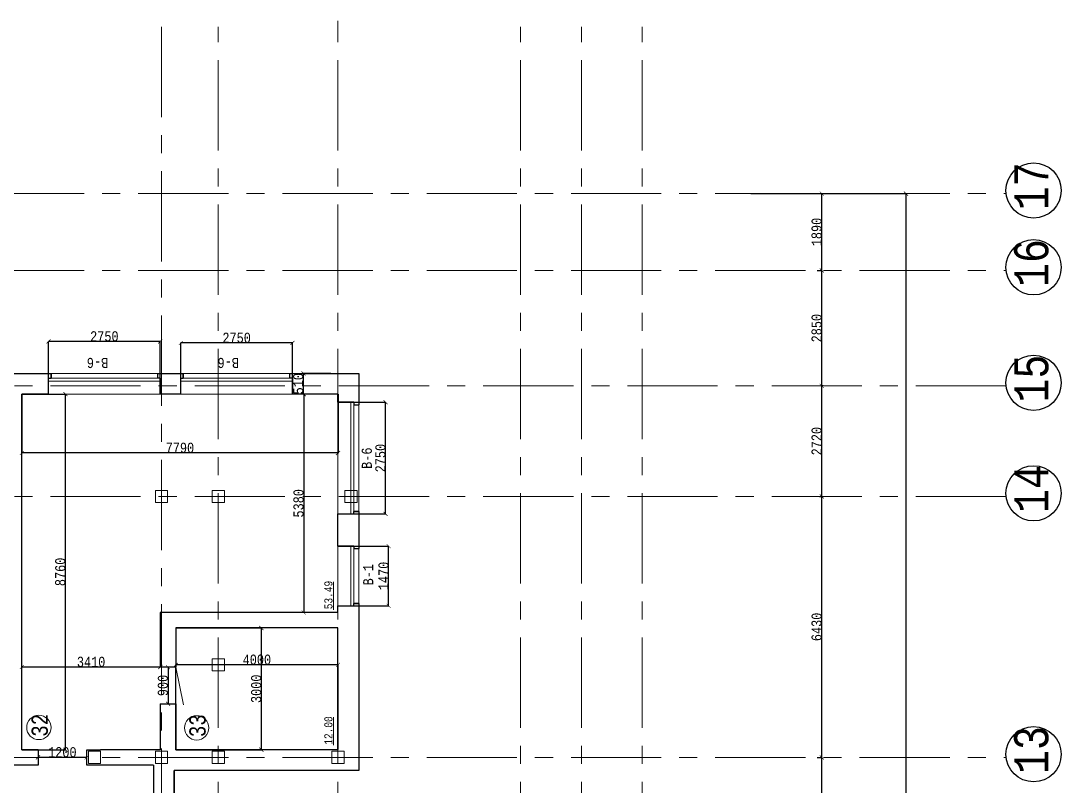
# Model space of a CAD drawing. Header units: millimetres. Extents: x -689206 to 4969298, y -1019800 to 703299.
# Drawn here: x -157068 to -131422, y -443226 to -424366 of the extents above; entities that cross this region are included whole.
import ezdxf

# ---------------------------------------------------------------- set-up
doc = ezdxf.new("R2010")
doc.units = ezdxf.units.MM
doc.linetypes.add('JIS_02_4.0', pattern=[5.5, 4, -1.5])
doc.linetypes.add('осеваяX2', pattern=[101.6, 63.5, -12.7, 12.7, -12.7])
for name, color, linetype, lineweight in [('несущие', 7, 'Continuous', 30), ('ОКНА', 250, 'Continuous', 20), ('ПЕРЕГОРОДКИ', 252, 'Continuous', 9), ('РАЗМЕРЫ', 7, 'Continuous', 9), ('стены', 7, 'Continuous', 20)]:
    doc.layers.add(name, color=color, linetype=linetype, lineweight=lineweight)
doc.layers.add('сетка', color=104, linetype='Continuous')
doc.layers.add('четотам', color=7, linetype='Continuous')
doc.styles.add('Аннотативный', font='isocteur.ttf', dxfattribs={"width": 0.7, "height": 250})
doc.dimstyles.new('Аннотативный', dxfattribs={"dimscale": 0, "dimtxt": 250, "dimasz": 100, "dimexe": 1.25, "dimexo": 0.625, "dimtad": 1, "dimdec": 0, "dimtxsty": 'Аннотативный', "dimblk": 'ARCHTICK', "dimcen": 2.5, "dimadec": 0, "dimazin": 0, "dimtfac": 1, "dimtdec": 0, "dimtmove": 0, "dimatfit": 3, "dimfxl": 1, "dimarcsym": 0})

# ---------------------------------------------------------------- blocks, each defined once
blk = doc.blocks.new('_ArchTick')
at = {"color": 0, "linetype": 'ByBlock', "const_width": 0.15}
blk.add_lwpolyline([(-0.5, -0.5), (0.5, 0.5)], dxfattribs=at)
blk = doc.blocks.new('*D2995')
at = {"layer": 'Defpoints', "color": 0, "lineweight": 30, "transparency": 16777216}
for p in [(-150103, -433053), (-149425, -433053), (-149966, -433563)]:
    blk.add_point(p, dxfattribs=at)
at = {"layer": 'стены', "color": 0, "lineweight": -2, "transparency": 16777216}
for p, q in [((-149426, -433053), (-150104, -433053)), ((-150103, -433563), (-150103, -433053)), ((-149967, -433563), (-150104, -433563))]:
    blk.add_line(p, q, dxfattribs=at)
at = {"layer": 'стены', "color": 0, "lineweight": -2, "transparency": 16777216, "xscale": 100, "yscale": 100, "zscale": 100}
for p, rotation in [((-150103, -433053), 90), ((-150103, -433563), 270)]:
    blk.add_blockref('_ArchTick', p, dxfattribs=dict(at, rotation=rotation))
at = {"layer": 'стены', "color": 0, "lineweight": 13, "transparency": 16777216, "insert": (-150229, -433308), "char_height": 250, "attachment_point": 5, "rotation": 90, "style": 'Аннотативный'}
blk.add_mtext('510', dxfattribs=at)
blk = doc.blocks.new('*D3070')
at = {"layer": 'Defpoints', "color": 0, "lineweight": 30, "transparency": 16777216}
for p in [(-153249, -439326), (-151139, -439326), (-153249, -442326)]:
    blk.add_point(p, dxfattribs=at)
at = {"layer": 'РАЗМЕРЫ', "color": 0, "lineweight": -2, "transparency": 16777216}
for p, q in [((-153249, -439326), (-151138, -439326)), ((-151139, -442326), (-151139, -439326)), ((-153249, -442326), (-151138, -442326))]:
    blk.add_line(p, q, dxfattribs=at)
at = {"layer": 'РАЗМЕРЫ', "color": 0, "lineweight": -2, "transparency": 16777216, "xscale": 100, "yscale": 100, "zscale": 100}
for p, rotation in [((-151139, -439326), 90), ((-151139, -442326), 270)]:
    blk.add_blockref('_ArchTick', p, dxfattribs=dict(at, rotation=rotation))
at = {"layer": 'РАЗМЕРЫ', "color": 0, "lineweight": 5, "transparency": 16777216, "insert": (-151265, -440826), "char_height": 250, "attachment_point": 5, "rotation": 90, "style": 'Аннотативный'}
blk.add_mtext('3000', dxfattribs=at)
blk = doc.blocks.new('*D3071')
at = {"layer": 'Defpoints', "color": 0, "lineweight": 30, "transparency": 16777216}
for p in [(-153249, -440235), (-153249, -442326), (-149249, -442326)]:
    blk.add_point(p, dxfattribs=at)
at = {"layer": 'РАЗМЕРЫ', "color": 0, "lineweight": -2, "transparency": 16777216}
for p, q in [((-153249, -442326), (-153249, -440234)), ((-149249, -440235), (-153249, -440235)), ((-149249, -442325), (-149249, -440234))]:
    blk.add_line(p, q, dxfattribs=at)
at = {"layer": 'РАЗМЕРЫ', "color": 0, "lineweight": -2, "transparency": 16777216, "xscale": 100, "yscale": 100, "zscale": 100, "rotation": 180}
blk.add_blockref('_ArchTick', (-153249, -440235), dxfattribs=at)
at = {"layer": 'РАЗМЕРЫ', "color": 0, "lineweight": -2, "transparency": 16777216, "xscale": 100, "yscale": 100, "zscale": 100}
blk.add_blockref('_ArchTick', (-149249, -440235), dxfattribs=at)
at = {"layer": 'РАЗМЕРЫ', "color": 0, "lineweight": 5, "transparency": 16777216, "insert": (-151249, -440109), "char_height": 250, "attachment_point": 5, "style": 'Аннотативный'}
blk.add_mtext('4000', dxfattribs=at)
blk = doc.blocks.new('*D3072')
at = {"layer": 'Defpoints', "color": 0, "lineweight": 30, "transparency": 16777216}
for p in [(-149249, -433563), (-150095, -438946), (-149249, -438946)]:
    blk.add_point(p, dxfattribs=at)
at = {"layer": 'РАЗМЕРЫ', "color": 0, "lineweight": -2, "transparency": 16777216}
for p, q in [((-149250, -433563), (-150096, -433563)), ((-150095, -433563), (-150095, -438946)), ((-149250, -438946), (-150096, -438946))]:
    blk.add_line(p, q, dxfattribs=at)
at = {"layer": 'РАЗМЕРЫ', "color": 0, "lineweight": -2, "transparency": 16777216, "xscale": 100, "yscale": 100, "zscale": 100}
for p, rotation in [((-150095, -433563), 90), ((-150095, -438946), 270)]:
    blk.add_blockref('_ArchTick', p, dxfattribs=dict(at, rotation=rotation))
at = {"layer": 'РАЗМЕРЫ', "color": 0, "lineweight": 5, "transparency": 16777216, "insert": (-150221, -436255), "char_height": 250, "attachment_point": 5, "rotation": 90, "style": 'Аннотативный'}
blk.add_mtext('5380', dxfattribs=at)
blk = doc.blocks.new('*D3073')
at = {"layer": 'Defpoints', "color": 0, "lineweight": 30, "transparency": 16777216}
for p in [(-157043, -433563), (-149249, -433563), (-157043, -435015)]:
    blk.add_point(p, dxfattribs=at)
at = {"layer": 'РАЗМЕРЫ', "color": 0, "lineweight": -2, "transparency": 16777216}
for p, q in [((-157043, -433564), (-157043, -435016)), ((-149249, -433564), (-149249, -435016)), ((-149249, -435015), (-157043, -435015))]:
    blk.add_line(p, q, dxfattribs=at)
at = {"layer": 'РАЗМЕРЫ', "color": 0, "lineweight": -2, "transparency": 16777216, "xscale": 100, "yscale": 100, "zscale": 100, "rotation": 180}
blk.add_blockref('_ArchTick', (-157043, -435015), dxfattribs=at)
at = {"layer": 'РАЗМЕРЫ', "color": 0, "lineweight": -2, "transparency": 16777216, "xscale": 100, "yscale": 100, "zscale": 100}
blk.add_blockref('_ArchTick', (-149249, -435015), dxfattribs=at)
at = {"layer": 'РАЗМЕРЫ', "color": 0, "lineweight": 5, "transparency": 16777216, "insert": (-153146, -434889), "char_height": 250, "attachment_point": 5, "style": 'Аннотативный'}
blk.add_mtext('7790', dxfattribs=at)
blk = doc.blocks.new('*D3074')
at = {"layer": 'Defpoints', "color": 0, "lineweight": 30, "transparency": 16777216}
for p in [(-157043, -440290), (-157043, -440290), (-153629, -440290)]:
    blk.add_point(p, dxfattribs=at)
at = {"layer": 'РАЗМЕРЫ', "color": 0, "lineweight": -2, "transparency": 16777216}
for p, q in [((-157043, -440289), (-157043, -440289)), ((-153629, -440290), (-157043, -440290)), ((-153629, -440289), (-153629, -440289))]:
    blk.add_line(p, q, dxfattribs=at)
at = {"layer": 'РАЗМЕРЫ', "color": 0, "lineweight": -2, "transparency": 16777216, "xscale": 100, "yscale": 100, "zscale": 100, "rotation": 180}
blk.add_blockref('_ArchTick', (-157043, -440290), dxfattribs=at)
at = {"layer": 'РАЗМЕРЫ', "color": 0, "lineweight": -2, "transparency": 16777216, "xscale": 100, "yscale": 100, "zscale": 100}
blk.add_blockref('_ArchTick', (-153629, -440290), dxfattribs=at)
at = {"layer": 'РАЗМЕРЫ', "color": 0, "lineweight": 5, "transparency": 16777216, "insert": (-155336, -440164), "char_height": 250, "attachment_point": 5, "style": 'Аннотативный'}
blk.add_mtext('3410', dxfattribs=at)
blk = doc.blocks.new('*D3092')
at = {"layer": 'Defpoints', "color": 0, "linetype": 'ByBlock', "lineweight": 30, "transparency": 16777216}
for p in [(-149249, -437311), (-148001, -437311), (-149249, -438781)]:
    blk.add_point(p, dxfattribs=at)
at = {"layer": 'РАЗМЕРЫ', "color": 0, "linetype": 'ByBlock', "lineweight": -2, "transparency": 16777216}
for p, q in [((-149249, -437311), (-147999, -437311)), ((-148001, -438781), (-148001, -437311)), ((-149249, -438781), (-147999, -438781))]:
    blk.add_line(p, q, dxfattribs=at)
at = {"layer": 'РАЗМЕРЫ', "color": 0, "linetype": 'ByBlock', "lineweight": -2, "transparency": 16777216, "xscale": 100, "yscale": 100, "zscale": 100}
for p, rotation in [((-148001, -437311), 90), ((-148001, -438781), 270)]:
    blk.add_blockref('_ArchTick', p, dxfattribs=dict(at, rotation=rotation))
at = {"layer": 'РАЗМЕРЫ', "color": 0, "linetype": 'ByBlock', "lineweight": 5, "transparency": 16777216, "insert": (-148126, -438046), "char_height": 250, "attachment_point": 5, "rotation": 90, "style": 'Аннотативный'}
blk.add_mtext('1470', dxfattribs=at)
blk = doc.blocks.new('*D3093')
at = {"layer": 'Defpoints', "color": 0, "linetype": 'ByBlock', "lineweight": 30, "transparency": 16777216}
for p in [(-149251, -433766), (-148076, -433766), (-149251, -436516)]:
    blk.add_point(p, dxfattribs=at)
at = {"layer": 'РАЗМЕРЫ', "color": 0, "linetype": 'ByBlock', "lineweight": -2, "transparency": 16777216}
for p, q in [((-149251, -433766), (-148075, -433766)), ((-148076, -436516), (-148076, -433766)), ((-149251, -436516), (-148075, -436516))]:
    blk.add_line(p, q, dxfattribs=at)
at = {"layer": 'РАЗМЕРЫ', "color": 0, "linetype": 'ByBlock', "lineweight": -2, "transparency": 16777216, "xscale": 100, "yscale": 100, "zscale": 100}
for p, rotation in [((-148076, -433766), 90), ((-148076, -436516), 270)]:
    blk.add_blockref('_ArchTick', p, dxfattribs=dict(at, rotation=rotation))
at = {"layer": 'РАЗМЕРЫ', "color": 0, "linetype": 'ByBlock', "lineweight": 5, "transparency": 16777216, "insert": (-148202, -435141), "char_height": 250, "attachment_point": 5, "rotation": 90, "style": 'Аннотативный'}
blk.add_mtext('2750', dxfattribs=at)
blk = doc.blocks.new('*D3094')
at = {"layer": 'Defpoints', "color": 0, "linetype": 'ByBlock', "lineweight": 30, "transparency": 16777216}
for p in [(-153123, -432304), (-153123, -433563), (-150373, -433563)]:
    blk.add_point(p, dxfattribs=at)
at = {"layer": 'РАЗМЕРЫ', "color": 0, "linetype": 'ByBlock', "lineweight": -2, "transparency": 16777216}
for p, q in [((-153123, -433563), (-153123, -432302)), ((-150373, -432304), (-153123, -432304)), ((-150373, -433563), (-150373, -432302))]:
    blk.add_line(p, q, dxfattribs=at)
at = {"layer": 'РАЗМЕРЫ', "color": 0, "linetype": 'ByBlock', "lineweight": -2, "transparency": 16777216, "xscale": 100, "yscale": 100, "zscale": 100, "rotation": 180}
blk.add_blockref('_ArchTick', (-153123, -432304), dxfattribs=at)
at = {"layer": 'РАЗМЕРЫ', "color": 0, "linetype": 'ByBlock', "lineweight": -2, "transparency": 16777216, "xscale": 100, "yscale": 100, "zscale": 100}
blk.add_blockref('_ArchTick', (-150373, -432304), dxfattribs=at)
at = {"layer": 'РАЗМЕРЫ', "color": 0, "linetype": 'ByBlock', "lineweight": 5, "transparency": 16777216, "insert": (-151748, -432178), "char_height": 250, "attachment_point": 5, "style": 'Аннотативный'}
blk.add_mtext('2750', dxfattribs=at)
blk = doc.blocks.new('*D3095')
at = {"layer": 'Defpoints', "color": 0, "linetype": 'ByBlock', "lineweight": 30, "transparency": 16777216}
for p in [(-156384, -432268), (-156384, -433563), (-153634, -433563)]:
    blk.add_point(p, dxfattribs=at)
at = {"layer": 'РАЗМЕРЫ', "color": 0, "linetype": 'ByBlock', "lineweight": -2, "transparency": 16777216}
for p, q in [((-156384, -433563), (-156384, -432267)), ((-153634, -432268), (-156384, -432268)), ((-153634, -433563), (-153634, -432267))]:
    blk.add_line(p, q, dxfattribs=at)
at = {"layer": 'РАЗМЕРЫ', "color": 0, "linetype": 'ByBlock', "lineweight": -2, "transparency": 16777216, "xscale": 100, "yscale": 100, "zscale": 100, "rotation": 180}
blk.add_blockref('_ArchTick', (-156384, -432268), dxfattribs=at)
at = {"layer": 'РАЗМЕРЫ', "color": 0, "linetype": 'ByBlock', "lineweight": -2, "transparency": 16777216, "xscale": 100, "yscale": 100, "zscale": 100}
blk.add_blockref('_ArchTick', (-153634, -432268), dxfattribs=at)
at = {"layer": 'РАЗМЕРЫ', "color": 0, "linetype": 'ByBlock', "lineweight": 5, "transparency": 16777216, "insert": (-155009, -432142), "char_height": 250, "attachment_point": 5, "style": 'Аннотативный'}
blk.add_mtext('2750', dxfattribs=at)
blk = doc.blocks.new('*D3096')
at = {"layer": 'Defpoints', "color": 0, "linetype": 'ByBlock', "lineweight": 30, "transparency": 16777216}
for p in [(-153439, -440294), (-153439, -441194), (-153439, -441194)]:
    blk.add_point(p, dxfattribs=at)
at = {"layer": 'РАЗМЕРЫ', "color": 0, "linetype": 'ByBlock', "lineweight": -2, "transparency": 16777216}
for p, q in [((-153440, -440294), (-153441, -440294)), ((-153439, -440294), (-153439, -441194)), ((-153440, -441194), (-153441, -441194))]:
    blk.add_line(p, q, dxfattribs=at)
at = {"layer": 'РАЗМЕРЫ', "color": 0, "linetype": 'ByBlock', "lineweight": -2, "transparency": 16777216, "xscale": 100, "yscale": 100, "zscale": 100}
for p, rotation in [((-153439, -440294), 90), ((-153439, -441194), 270)]:
    blk.add_blockref('_ArchTick', p, dxfattribs=dict(at, rotation=rotation))
at = {"layer": 'РАЗМЕРЫ', "color": 0, "linetype": 'ByBlock', "lineweight": 5, "transparency": 16777216, "insert": (-153565, -440744), "char_height": 250, "attachment_point": 5, "rotation": 90, "style": 'Аннотативный'}
blk.add_mtext('900', dxfattribs=at)
blk = doc.blocks.new('*D3097')
at = {"layer": 'Defpoints', "color": 0, "linetype": 'ByBlock', "lineweight": 30, "transparency": 16777216}
for p in [(-156644, -442516), (-156644, -442516), (-155443, -442516)]:
    blk.add_point(p, dxfattribs=at)
at = {"layer": 'РАЗМЕРЫ', "color": 0, "linetype": 'ByBlock', "lineweight": -2, "transparency": 16777216}
for p, q in [((-156644, -442516), (-156644, -442514)), ((-155443, -442516), (-156644, -442516)), ((-155443, -442515), (-155443, -442514))]:
    blk.add_line(p, q, dxfattribs=at)
at = {"layer": 'РАЗМЕРЫ', "color": 0, "linetype": 'ByBlock', "lineweight": -2, "transparency": 16777216, "xscale": 100, "yscale": 100, "zscale": 100, "rotation": 180}
blk.add_blockref('_ArchTick', (-156644, -442516), dxfattribs=at)
at = {"layer": 'РАЗМЕРЫ', "color": 0, "linetype": 'ByBlock', "lineweight": -2, "transparency": 16777216, "xscale": 100, "yscale": 100, "zscale": 100}
blk.add_blockref('_ArchTick', (-155443, -442516), dxfattribs=at)
at = {"layer": 'РАЗМЕРЫ', "color": 0, "linetype": 'ByBlock', "lineweight": 5, "transparency": 16777216, "insert": (-156044, -442390), "char_height": 250, "attachment_point": 5, "style": 'Аннотативный'}
blk.add_mtext('1200', dxfattribs=at)
blk = doc.blocks.new('*D3173')
at = {"layer": 'Defpoints', "color": 0, "linetype": 'ByBlock', "lineweight": 30, "transparency": 16777216}
for p in [(-157043, -433563), (-155969, -433563), (-157043, -442326)]:
    blk.add_point(p, dxfattribs=at)
at = {"layer": 'РАЗМЕРЫ', "color": 0, "linetype": 'ByBlock', "lineweight": -2, "transparency": 16777216}
for p, q in [((-157043, -433563), (-155968, -433563)), ((-155969, -442326), (-155969, -433563)), ((-157043, -442326), (-155968, -442326))]:
    blk.add_line(p, q, dxfattribs=at)
at = {"layer": 'РАЗМЕРЫ', "color": 0, "linetype": 'ByBlock', "lineweight": -2, "transparency": 16777216, "xscale": 100, "yscale": 100, "zscale": 100}
for p, rotation in [((-155969, -433563), 90), ((-155969, -442326), 270)]:
    blk.add_blockref('_ArchTick', p, dxfattribs=dict(at, rotation=rotation))
at = {"layer": 'РАЗМЕРЫ', "color": 0, "linetype": 'ByBlock', "lineweight": 5, "transparency": 16777216, "insert": (-156095, -437945), "char_height": 250, "attachment_point": 5, "rotation": 90, "style": 'Аннотативный'}
blk.add_mtext('8760', dxfattribs=at)
blk = doc.blocks.new('*D3239')
at = {"layer": 'Defpoints', "color": 0, "lineweight": 30, "ltscale": 35, "transparency": 16777216}
for p in [(-137438, -442516), (-137324, -442516), (-137324, -446175)]:
    blk.add_point(p, dxfattribs=at)
at = {"layer": 'РАЗМЕРЫ', "color": 0, "lineweight": -2, "ltscale": 35, "transparency": 16777216}
for p, q in [((-137438, -442516), (-137323, -442516)), ((-137324, -446175), (-137324, -442516)), ((-137325, -446175), (-137325, -446175))]:
    blk.add_line(p, q, dxfattribs=at)
at = {"layer": 'РАЗМЕРЫ', "color": 0, "lineweight": -2, "ltscale": 35, "transparency": 16777216, "xscale": 100, "yscale": 100, "zscale": 100}
for p, rotation in [((-137324, -442516), 90), ((-137324, -446175), 270)]:
    blk.add_blockref('_ArchTick', p, dxfattribs=dict(at, rotation=rotation))
at = {"layer": 'РАЗМЕРЫ', "color": 0, "lineweight": 5, "ltscale": 35, "transparency": 16777216, "insert": (-137450, -444346), "char_height": 250, "attachment_point": 5, "rotation": 90, "style": 'Аннотативный'}
blk.add_mtext('3660', dxfattribs=at)
blk = doc.blocks.new('*D3241')
at = {"layer": 'Defpoints', "color": 0, "lineweight": 30, "ltscale": 35, "transparency": 16777216}
for p in [(-137383, -436086), (-137324, -436086), (-137324, -442516)]:
    blk.add_point(p, dxfattribs=at)
at = {"layer": 'РАЗМЕРЫ', "color": 0, "lineweight": -2, "ltscale": 35, "transparency": 16777216}
for p, q in [((-137383, -436086), (-137323, -436086)), ((-137324, -442516), (-137324, -436086)), ((-137325, -442516), (-137325, -442516))]:
    blk.add_line(p, q, dxfattribs=at)
at = {"layer": 'РАЗМЕРЫ', "color": 0, "lineweight": -2, "ltscale": 35, "transparency": 16777216, "xscale": 100, "yscale": 100, "zscale": 100}
for p, rotation in [((-137324, -436086), 90), ((-137324, -442516), 270)]:
    blk.add_blockref('_ArchTick', p, dxfattribs=dict(at, rotation=rotation))
at = {"layer": 'РАЗМЕРЫ', "color": 0, "lineweight": 5, "ltscale": 35, "transparency": 16777216, "insert": (-137450, -439301), "char_height": 250, "attachment_point": 5, "rotation": 90, "style": 'Аннотативный'}
blk.add_mtext('6430', dxfattribs=at)
blk = doc.blocks.new('*D3242')
at = {"layer": 'Defpoints', "color": 0, "lineweight": 30, "ltscale": 35, "transparency": 16777216}
for p in [(-137324, -433363), (-137293, -433363), (-137324, -436086)]:
    blk.add_point(p, dxfattribs=at)
at = {"layer": 'РАЗМЕРЫ', "color": 0, "lineweight": -2, "ltscale": 35, "transparency": 16777216}
for p, q in [((-137293, -433363), (-137325, -433363)), ((-137324, -436086), (-137324, -433363)), ((-137325, -436086), (-137325, -436086))]:
    blk.add_line(p, q, dxfattribs=at)
at = {"layer": 'РАЗМЕРЫ', "color": 0, "lineweight": -2, "ltscale": 35, "transparency": 16777216, "xscale": 100, "yscale": 100, "zscale": 100}
for p, rotation in [((-137324, -433363), 90), ((-137324, -436086), 270)]:
    blk.add_blockref('_ArchTick', p, dxfattribs=dict(at, rotation=rotation))
at = {"layer": 'РАЗМЕРЫ', "color": 0, "lineweight": 5, "ltscale": 35, "transparency": 16777216, "insert": (-137450, -434724), "char_height": 250, "attachment_point": 5, "rotation": 90, "style": 'Аннотативный'}
blk.add_mtext('2720', dxfattribs=at)
blk = doc.blocks.new('*D3243')
at = {"layer": 'Defpoints', "color": 0, "lineweight": 30, "ltscale": 35, "transparency": 16777216}
for p in [(-137438, -430516), (-137324, -430516), (-137324, -433363)]:
    blk.add_point(p, dxfattribs=at)
at = {"layer": 'РАЗМЕРЫ', "color": 0, "lineweight": -2, "ltscale": 35, "transparency": 16777216}
for p, q in [((-137438, -430516), (-137323, -430516)), ((-137324, -433363), (-137324, -430516)), ((-137325, -433363), (-137325, -433363))]:
    blk.add_line(p, q, dxfattribs=at)
at = {"layer": 'РАЗМЕРЫ', "color": 0, "lineweight": -2, "ltscale": 35, "transparency": 16777216, "xscale": 100, "yscale": 100, "zscale": 100}
for p, rotation in [((-137324, -430516), 90), ((-137324, -433363), 270)]:
    blk.add_blockref('_ArchTick', p, dxfattribs=dict(at, rotation=rotation))
at = {"layer": 'РАЗМЕРЫ', "color": 0, "lineweight": 5, "ltscale": 35, "transparency": 16777216, "insert": (-137450, -431939), "char_height": 250, "attachment_point": 5, "rotation": 90, "style": 'Аннотативный'}
blk.add_mtext('2850', dxfattribs=at)
blk = doc.blocks.new('*D3244')
at = {"layer": 'Defpoints', "color": 0, "lineweight": 30, "ltscale": 35, "transparency": 16777216}
for p in [(-139076, -428624), (-137324, -428624), (-137324, -430516)]:
    blk.add_point(p, dxfattribs=at)
at = {"layer": 'РАЗМЕРЫ', "color": 0, "lineweight": -2, "ltscale": 35, "transparency": 16777216}
for p, q in [((-139076, -428624), (-137323, -428624)), ((-137324, -430516), (-137324, -428624)), ((-137325, -430516), (-137325, -430516))]:
    blk.add_line(p, q, dxfattribs=at)
at = {"layer": 'РАЗМЕРЫ', "color": 0, "lineweight": -2, "ltscale": 35, "transparency": 16777216, "xscale": 100, "yscale": 100, "zscale": 100}
for p, rotation in [((-137324, -428624), 90), ((-137324, -430516), 270)]:
    blk.add_blockref('_ArchTick', p, dxfattribs=dict(at, rotation=rotation))
at = {"layer": 'РАЗМЕРЫ', "color": 0, "lineweight": 5, "ltscale": 35, "transparency": 16777216, "insert": (-137450, -429570), "char_height": 250, "attachment_point": 5, "rotation": 90, "style": 'Аннотативный'}
blk.add_mtext('1890', dxfattribs=at)
blk = doc.blocks.new('*D3245')
at = {"layer": 'Defpoints', "color": 0, "lineweight": 30, "ltscale": 35, "transparency": 16777216}
for p in [(-137324, -428624), (-135247, -428624), (-137324, -480755)]:
    blk.add_point(p, dxfattribs=at)
at = {"layer": 'РАЗМЕРЫ', "color": 0, "lineweight": -2, "ltscale": 35, "transparency": 16777216}
for p, q in [((-137323, -428624), (-135246, -428624)), ((-135247, -480755), (-135247, -428624)), ((-137323, -480755), (-135246, -480755))]:
    blk.add_line(p, q, dxfattribs=at)
at = {"layer": 'РАЗМЕРЫ', "color": 0, "lineweight": -2, "ltscale": 35, "transparency": 16777216, "xscale": 100, "yscale": 100, "zscale": 100}
for p, rotation in [((-135247, -428624), 90), ((-135247, -480755), 270)]:
    blk.add_blockref('_ArchTick', p, dxfattribs=dict(at, rotation=rotation))
at = {"layer": 'РАЗМЕРЫ', "color": 0, "lineweight": 5, "ltscale": 35, "transparency": 16777216, "insert": (-135372, -454689), "char_height": 250, "attachment_point": 5, "rotation": 90, "style": 'Аннотативный'}
blk.add_mtext('52131', dxfattribs=at)

msp = doc.modelspace()

# ---------------------------------------------------------------- linework, layer by layer
at = {"layer": 'несущие', "color": 18, "linetype": 'ByBlock', "lineweight": 30, "true_color": 0x000000}
msp.add_line((-148859.4, -437311.4), (-149249.4, -437311.4), dxfattribs=at)
at = {"layer": 'несущие', "color": 0}
for p, q in [((-153249.4, -440294.3), (-153629.4, -440294.3)), ((-153629.4, -441194.3), (-153249.4, -441194.3)), ((-153249.4, -441532.2), (-153249.4, -441194.3)), ((-156643.7, -442326.2), (-156643.7, -442706.1)), ((-155443.3, -442706.1), (-155443.3, -442326.2)), ((-155443.3, -442326.2), (-155101.4, -442326.2)), ((-153894, -442326.2), (-155101.4, -442326.2)), ((-155094, -442706.1), (-155443.3, -442706.1)), ((-153894, -442706.1), (-155094, -442706.1))]:
    msp.add_line(p, q, dxfattribs=at)
at = {"layer": 'несущие', "lineweight": 30}
msp.add_line((-148739.4, -442836.1), (-149338.1, -442836.1), dxfattribs=at)
at = {"layer": 'ОКНА', "lineweight": 13}
for p, q in [((-156383.6, -433243.3), (-153633.6, -433243.3)), ((-153693.6, -433173.3), (-156323.6, -433173.3)), ((-153123.1, -433243.3), (-150373.1, -433243.3)), ((-150433.1, -433173.3), (-153063.1, -433173.3)), ((-148929.4, -436515.6), (-148929.4, -433765.6)), ((-148859.4, -436455.6), (-148859.4, -433825.6)), ((-148929.4, -438781.4), (-148929.4, -437311.4)), ((-148859.4, -438721.4), (-148859.4, -437371.4))]:
    msp.add_line(p, q, dxfattribs=at)
at = {"layer": 'ОКНА', "color": 18, "lineweight": 30, "true_color": 0x000000}
for p, q in [((-148859.4, -437311.4), (-148859.4, -437371.4)), ((-148859.4, -437371.4), (-148739.4, -437371.4)), ((-148859.4, -438781.4), (-148859.4, -438721.4)), ((-148739.4, -438721.4), (-148859.4, -438721.4))]:
    msp.add_line(p, q, dxfattribs=at)
at = {"layer": 'ОКНА', "color": 7, "lineweight": 30, "true_color": 0xffffff}
msp.add_line((-148859.4, -438721.4), (-148739.4, -438721.4), dxfattribs=at)
at = {"layer": 'ПЕРЕГОРОДКИ', "linetype": 'ByBlock', "lineweight": 9, "ltscale": 35}
msp.add_line((-153249.4, -440294.3), (-153056.8, -441218.3), dxfattribs=at)
at = {"layer": 'РАЗМЕРЫ', "linetype": 'осеваяX2', "lineweight": 5, "ltscale": 35}
for p, q in [((-153598.7, -424515.6), (-153598.7, -491568.3)), ((-182620.4, -428624.1), (-132779.1, -428624.1)), ((-132779.1, -433363.3), (-182620.4, -433363.3)), ((-132779.1, -436085.7), (-182620.4, -436085.7))]:
    msp.add_line(p, q, dxfattribs=at)
at = {"layer": 'РАЗМЕРЫ', "lineweight": 30}
for p, q in [((-156323.6, -433173.3), (-156323.6, -433053.3)), ((-156323.6, -433053.3), (-156323.6, -433173.3)), ((-153693.6, -433173.3), (-153693.6, -433053.3)), ((-153063.1, -433173.3), (-153063.1, -433053.3)), ((-153063.1, -433053.3), (-153063.1, -433173.3)), ((-150433.1, -433173.3), (-150433.1, -433053.3)), ((-156383.6, -433173.3), (-156323.6, -433173.3)), ((-153633.6, -433173.3), (-153693.6, -433173.3)), ((-153123.1, -433173.3), (-153063.1, -433173.3)), ((-150373.1, -433173.3), (-150433.1, -433173.3)), ((-148859.4, -433765.6), (-148859.4, -433825.6)), ((-148859.4, -433825.6), (-148739.4, -433825.6)), ((-148859.4, -436515.6), (-148859.4, -436455.6)), ((-148859.4, -436455.6), (-148739.4, -436455.6)), ((-148739.4, -436455.6), (-148859.4, -436455.6)), ((-153249.4, -438946.1), (-153629.4, -438946.1)), ((-153629.4, -438946.1), (-153629.4, -440294.3)), ((-149249.4, -438946.1), (-153249.4, -438946.1)), ((-149249.4, -439326.1), (-153249.4, -439326.1)), ((-153249.4, -439326.1), (-153249.4, -440294.3)), ((-153629.4, -441194.3), (-153629.4, -442326.2)), ((-153249.4, -441194.3), (-153249.4, -442326.2)), ((-153796.3, -442706.1), (-153796.3, -443386.9)), ((-153286.3, -442836.1), (-153286.3, -443446.9))]:
    msp.add_line(p, q, dxfattribs=at)
at = {"layer": 'РАЗМЕРЫ', "lineweight": 13}
for p, q in [((-153693.6, -433053.3), (-156323.6, -433053.3)), ((-150433.1, -433053.3), (-153063.1, -433053.3)), ((-153633.6, -433563.3), (-156383.6, -433563.3)), ((-150373.1, -433563.3), (-153123.1, -433563.3)), ((-149251.4, -436515.6), (-149251.4, -433765.6)), ((-148739.4, -436455.6), (-148739.4, -433825.6)), ((-149249.4, -438781.4), (-149249.4, -437311.4)), ((-148739.4, -438721.4), (-148739.4, -437311.4))]:
    msp.add_line(p, q, dxfattribs=at)
at = {"layer": 'РАЗМЕРЫ', "color": 1, "lineweight": 25, "ltscale": 35}
msp.add_line((-148739.4, -433053.3), (-148739.4, -433363.3), dxfattribs=at)
at = {"layer": 'РАЗМЕРЫ'}
for p, q in [((-149362, -438877.9), (-149362, -438188.6)), ((-149249.4, -442326.1), (-149249.4, -439326.1)), ((-149362, -442216.2), (-149362, -441527))]:
    msp.add_line(p, q, dxfattribs=at)
at = {"layer": 'сетка', "color": 0}
for centre in [(-132102.7, -428547.2), (-132102.7, -430438.7), (-132102.7, -433286.4), (-132102.7, -436008.8), (-132102.7, -442438.7)]:
    msp.add_circle(centre, 680.7, dxfattribs=at)
at = {"layer": 'стены', "linetype": 'JIS_02_4.0', "lineweight": 18, "ltscale": 300}
msp.add_line((-149249.4, -424665.6), (-149249.4, -424365.6), dxfattribs=at)
msp.add_line((-149249.4, -424665.6), (-149249.4, -424365.6), dxfattribs=at)
at = {"layer": 'стены', "linetype": 'осеваяX2', "lineweight": 5, "ltscale": 35}
for p, q in [((-152199.4, -491568.3), (-152199.4, -424515.6)), ((-149251.4, -491568.3), (-149251.4, -424515.6)), ((-144749.4, -491568.3), (-144749.4, -424515.6)), ((-143249.4, -491568.3), (-143249.4, -424515.6)), ((-141749.4, -491568.3), (-141749.4, -424515.6)), ((-182620.4, -430515.6), (-132779.1, -430515.6)), ((-182620.4, -442515.6), (-132779.1, -442515.6))]:
    msp.add_line(p, q, dxfattribs=at)
at = {"layer": 'стены'}
for p, q in [((-149101.4, -430515.6), (-149401.4, -430515.6)), ((-149251.4, -430665.6), (-149251.4, -430365.6)), ((-149101.4, -436515.6), (-149251.4, -436515.6)), ((-149251.4, -436665.6), (-149251.4, -436515.6))]:
    msp.add_line(p, q, dxfattribs=at)
at = {"layer": 'стены', "lineweight": 30}
for p, q in [((-157553.4, -433053.3), (-156323.6, -433053.3)), ((-153693.6, -433053.3), (-153063.1, -433053.3)), ((-150433.1, -433053.3), (-148739.4, -433053.3)), ((-148739.4, -433053.3), (-148739.4, -433825.6)), ((-156383.6, -433563.3), (-156383.6, -433173.3)), ((-153633.6, -433173.3), (-153633.6, -433563.3)), ((-153123.1, -433563.3), (-153123.1, -433173.3)), ((-150373.1, -433173.3), (-150373.1, -433563.3)), ((-156383.6, -433563.3), (-157043.4, -433563.3)), ((-157043.4, -442326.2), (-157043.4, -433563.3)), ((-153123.1, -433563.3), (-153633.6, -433563.3)), ((-149251.4, -433563.3), (-150373.1, -433563.3)), ((-149249.4, -433765.6), (-149249.4, -433563.3)), ((-148739.4, -436455.6), (-148739.4, -437371.4)), ((-149249.4, -437311.4), (-149249.4, -436515.6)), ((-149249.4, -438946.1), (-149249.4, -438781.4)), ((-148739.4, -438721.4), (-148739.4, -439459.9)), ((-149249.4, -439399.9), (-149249.4, -439326.1)), ((-149249.4, -442326.1), (-149249.4, -439399.9)), ((-148739.4, -439459.9), (-148739.4, -442836.1)), ((-156643.7, -442326.2), (-157043.4, -442326.2)), ((-153629.4, -442326.2), (-153894, -442326.2)), ((-149251.4, -442326.2), (-153249.4, -442326.2)), ((-156643.7, -442706.1), (-163743.4, -442706.2)), ((-153796.3, -442706.1), (-153894, -442706.1)), ((-153286.3, -443446.9), (-153286.3, -442836.1)), ((-151533.4, -442836.1), (-153286.3, -442836.1)), ((-149336.8, -442836.1), (-151533.4, -442836.1))]:
    msp.add_line(p, q, dxfattribs=at)
at = {"layer": 'стены', "color": 18, "lineweight": 30, "true_color": 0x000000}
for p, q in [((-148859.4, -433765.6), (-149249.4, -433765.6)), ((-149249.4, -436515.6), (-148859.4, -436515.6)), ((-149249.4, -438781.4), (-148859.4, -438781.4))]:
    msp.add_line(p, q, dxfattribs=at)
at = {"layer": 'стены', "lineweight": 20}
for points in [[(-153748.7, -436235.7), (-153748.7, -435935.7), (-153448.7, -435935.7), (-153448.7, -436235.7)], [(-152349.4, -436235.7), (-152349.4, -435935.7), (-152049.4, -435935.7), (-152049.4, -436235.7)], [(-149079.4, -436235.7), (-149079.4, -435935.7), (-148779.4, -435935.7), (-148779.4, -436235.7)], [(-152349.4, -440384.9), (-152349.4, -440084.9), (-152049.4, -440084.9), (-152049.4, -440384.9)], [(-153748.7, -442665.6), (-153748.7, -442365.6), (-153448.7, -442365.6), (-153448.7, -442665.6)], [(-152349.4, -442665.6), (-152349.4, -442365.6), (-152049.4, -442365.6), (-152049.4, -442665.6)], [(-149401.4, -442665.6), (-149401.4, -442365.6), (-149101.4, -442365.6), (-149101.4, -442665.6)]]:
    msp.add_lwpolyline(points, close=True, dxfattribs=at)
at = {"layer": 'стены'}
msp.add_lwpolyline([(-155401.4, -442665.6), (-155401.4, -442365.6), (-155101.4, -442365.6), (-155101.4, -442665.6)], close=True, dxfattribs=at)
at = {"layer": 'четотам', "lineweight": 13}
for centre in [(-156623.7, -441778.3), (-152733.7, -441788.3)]:
    msp.add_circle(centre, 300, dxfattribs=at)

# ---------------------------------------------------------------- texts
at = {"layer": 'РАЗМЕРЫ', "lineweight": 5, "ltscale": 35, "char_height": 841.28, "width": 7009.377, "attachment_point": 1, "rotation": 90, "style": 'Аннотативный'}
for s, insert in [('17', (-132580.5, -429032.7)), ('16', (-132580.5, -430924.2)), ('15', (-132580.5, -433771.8)), ('14', (-132580.5, -436494.3)), ('13', (-132580.5, -442924.2))]:
    msp.add_mtext(s, dxfattribs=dict(at, insert=insert))
at = {"layer": 'РАЗМЕРЫ', "lineweight": 20, "ltscale": 150, "char_height": 250, "width": 922.913, "attachment_point": 1, "style": 'Аннотативный'}
for s, insert, rotation in [('В-6', (-154913.7, -432921.3), 180), ('В-6', (-151691.9, -432921.3), 180), ('В-6', (-148663.1, -435406.8), 90.25592), ('В-1', (-148628.7, -438278.5), 90.25592)]:
    msp.add_mtext(s, dxfattribs=dict(at, insert=insert, rotation=rotation))
at = {"layer": 'РАЗМЕРЫ', "char_height": 200, "width": 656.117, "attachment_point": 1, "rotation": 90, "style": 'Аннотативный'}
for s, insert in [('53.49', (-149586, -438866.2)), ('12.00', (-149586, -442204.5))]:
    msp.add_mtext(s, dxfattribs=dict(at, insert=insert))
at = {"layer": 'РАЗМЕРЫ', "lineweight": 13, "ltscale": 150, "char_height": 401.1, "width": 1460, "attachment_point": 1, "rotation": 90, "style": 'Аннотативный'}
for s, insert in [('32', (-156803.6, -442006.3)), ('33', (-152913.6, -442016.3))]:
    msp.add_mtext(s, dxfattribs=dict(at, insert=insert))

# ---------------------------------------------------------------- dimensions: what is measured, and where the dimension line sits
at = {"layer": 'РАЗМЕРЫ', "lineweight": 5, "ltscale": 35}
for base, p1, p2, text, picture, middle in [((-137323.9, -428624.1), (-137323.9, -430515.6), (-139076.1, -428624.1), '1890', '*D3244', (-137449.5, -429569.8)), ((-137323.9, -430515.6), (-137323.9, -433363.3), (-137438.3, -430515.6), '2850', '*D3243', (-137449.5, -431939.4)), ((-137323.9, -433363.3), (-137323.9, -436085.7), (-137292.5, -433363.3), '2720', '*D3242', (-137449.5, -434724.5))]:
    dim = msp.add_linear_dim(base=base, p1=p1, p2=p2, angle=90, text=text, dimstyle='Аннотативный', dxfattribs=at)
    dim.commit()
    dim.dimension.update_dxf_attribs({"geometry": picture, "text_midpoint": middle})
for base, p1, p2, picture, middle in [((-135246.8, -428624.1), (-137323.9, -480754.9), (-137323.9, -428624.1), '*D3245', (-135372.4, -454689.5)), ((-137323.9, -436085.7), (-137323.9, -442515.6), (-137383.1, -436085.7), '*D3241', (-137449.5, -439300.6)), ((-137323.9, -442515.6), (-137323.9, -446175.5), (-137438.3, -442515.6), '*D3239', (-137449.5, -444345.5))]:
    dim = msp.add_linear_dim(base=base, p1=p1, p2=p2, angle=90, dimstyle='Аннотативный', dxfattribs=at)
    dim.commit()
    dim.dimension.update_dxf_attribs({"geometry": picture, "text_midpoint": middle})
at = {"layer": 'РАЗМЕРЫ', "color": 18, "linetype": 'ByBlock', "lineweight": 5, "true_color": 0x000000}
for base, p1, p2, angle, picture, middle in [((-156383.6, -432267.8), (-153633.6, -433563.3), (-156383.6, -433563.3), 180, '*D3095', (-155008.6, -432142.1)), ((-153123.1, -432303.5), (-150373.1, -433563.3), (-153123.1, -433563.3), 180, '*D3094', (-151748.1, -432177.9)), ((-148076, -433765.6), (-149251.4, -436515.6), (-149251.4, -433765.6), 90, '*D3093', (-148201.6, -435140.6)), ((-148000.6, -437311.4), (-149249.4, -438781.4), (-149249.4, -437311.4), 90, '*D3092', (-148126.2, -438046.4)), ((-153439.4, -441194.3), (-153439.4, -440294.3), (-153439.4, -441194.3), 90, '*D3096', (-153565, -440744.3)), ((-156643.7, -442515.6), (-155443.3, -442515.6), (-156643.7, -442516.2), 180, '*D3097', (-156043.5, -442389.9))]:
    dim = msp.add_linear_dim(base=base, p1=p1, p2=p2, angle=angle, dimstyle='Аннотативный', dxfattribs=at)
    dim.commit()
    dim.dimension.update_dxf_attribs({"geometry": picture, "text_midpoint": middle})
at = {"layer": 'РАЗМЕРЫ', "lineweight": 5}
for base, p1, p2, angle, text, picture, middle in [((-157043.4, -435014.6), (-149249.4, -433563.3), (-157043.4, -433563.3), 180, '7790', '*D3073', (-153146.4, -434889)), ((-150095.2, -438946.1), (-149249.4, -433563.3), (-149249.4, -438946.1), 90, '5380', '*D3072', (-150220.8, -436254.7)), ((-157043.4, -440290), (-153629.4, -440290), (-157043.4, -440290), 180, '3410', '*D3074', (-155336.4, -440164.4))]:
    dim = msp.add_linear_dim(base=base, p1=p1, p2=p2, angle=angle, text=text, dimstyle='Аннотативный', dxfattribs=at)
    dim.commit()
    dim.dimension.update_dxf_attribs({"geometry": picture, "text_midpoint": middle})
at = {"layer": 'РАЗМЕРЫ', "linetype": 'ByBlock', "lineweight": 5}
dim = msp.add_linear_dim(base=(-155968.9, -433563.3), p1=(-157043.4, -442326.2), p2=(-157043.4, -433563.3), angle=90, text='8760', dimstyle='Аннотативный', dxfattribs=at)
dim.commit()
dim.dimension.update_dxf_attribs({"geometry": '*D3173', "text_midpoint": (-156094.6, -437944.7)})
at = {"layer": 'РАЗМЕРЫ', "lineweight": 5}
for base, p1, p2, angle, picture, middle in [((-151139.5, -439326.1), (-153249.4, -442326.2), (-153249.4, -439326.1), 90, '*D3070', (-151265.1, -440826.2)), ((-153249.4, -440234.9), (-149249.4, -442326.1), (-153249.4, -442326.2), 180, '*D3071', (-151249.4, -440109.3))]:
    dim = msp.add_linear_dim(base=base, p1=p1, p2=p2, angle=angle, dimstyle='Аннотативный', dxfattribs=at)
    dim.commit()
    dim.dimension.update_dxf_attribs({"geometry": picture, "text_midpoint": middle})
at = {"layer": 'стены', "lineweight": 13}
dim = msp.add_linear_dim(base=(-150103, -433053.3), p1=(-149966.1, -433563.3), p2=(-149425.3, -433053.3), angle=90, dimstyle='Аннотативный', dxfattribs=at)
dim.commit()
dim.dimension.update_dxf_attribs({"geometry": '*D2995', "text_midpoint": (-150228.6, -433308.3)})

doc.saveas('drawing.dxf')
